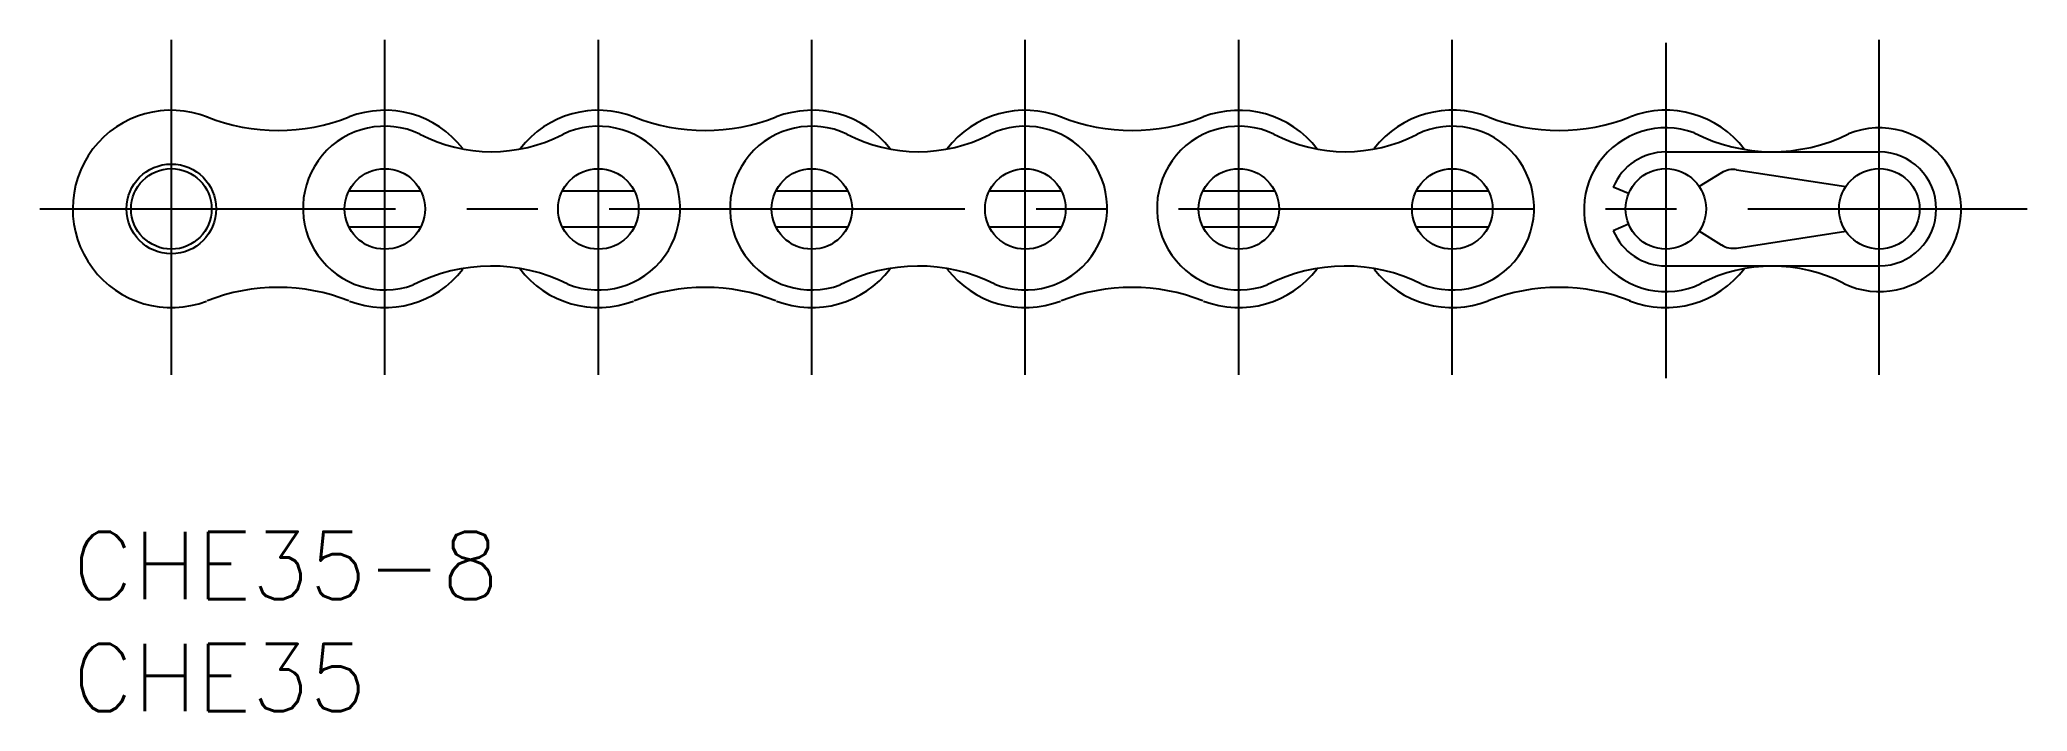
# Model space of a CAD drawing. Extents: x -1.5 to 87.2, y -8 to 87.1.
# Drawn here: x -1.5 to 87.2, y -8 to 21.9 of the extents above.
import ezdxf

# ---------------------------------------------------------------- set-up
doc = ezdxf.new("R2010")
doc.units = 0
doc.header["$LTSCALE"] = 0.5
doc.linetypes.add('CENTER', pattern=[50.8, 31.75, -6.35, 6.35, -6.35])
for name, color, linetype in [('MSM_CENTER', 1, 'CENTER'), ('MSM_CONTINUOUS', 7, 'CONTINUOUS'), ('MSM_PART_NUMBER', 7, 'CONTINUOUS')]:
    doc.layers.add(name, color=color, linetype=linetype)
doc.styles.get("Standard").update_dxf_attribs({"font": 'txt.shx', "height": 3, "bigfont": 'bigfont.shx'})

# ---------------------------------------------------------------- blocks, each defined once
blk = doc.blocks.new('*U2')
at = {"layer": 'MSM_PART_NUMBER'}
blk.add_text('CHE35-8', height=3, dxfattribs=at).set_placement((0, -3))
blk = doc.blocks.new('*U3')
at = {"layer": 'MSM_PART_NUMBER'}
blk.add_text('CHE35', height=3, dxfattribs=at).set_placement((0, -8))

msp = doc.modelspace()

# ---------------------------------------------------------------- linework, layer by layer
at = {"layer": 'MSM_CENTER'}
for p, q in [((4.4, 6.995), (4.4, 21.942)), ((13.925, 6.995), (13.925, 21.942)), ((23.45, 6.995), (23.45, 21.942)), ((32.975, 6.995), (32.975, 21.942)), ((42.5, 6.995), (42.5, 21.942)), ((52.025, 6.995), (52.025, 21.942)), ((61.55, 6.995), (61.55, 21.942)), ((71.075, 21.805), (71.075, 6.858)), ((80.6, 6.995), (80.6, 21.942)), ((-1.471, 14.4), (87.2, 14.4))]:
    msp.add_line(p, q, dxfattribs=at)
at = {"layer": 'MSM_CONTINUOUS'}
for p, q in [((71.075, 16.94), (80.6, 16.94)), ((73.562, 16.009), (72.567, 15.4)), ((74.235, 16.145), (79.108, 15.4)), ((12.319, 15.2), (15.531, 15.2)), ((13.122, 15.2), (13.122, 15.2)), ((21.844, 15.2), (25.056, 15.2)), ((31.369, 15.2), (34.581, 15.2)), ((40.894, 15.2), (44.106, 15.2)), ((50.419, 15.2), (53.631, 15.2)), ((59.944, 15.2), (63.156, 15.2)), ((69.416, 15.087), (68.728, 15.372)), ((12.317, 13.6), (15.533, 13.6)), ((21.842, 13.6), (25.058, 13.6)), ((31.367, 13.6), (34.583, 13.6)), ((40.892, 13.6), (44.108, 13.6)), ((50.417, 13.6), (53.633, 13.6)), ((59.942, 13.6), (63.158, 13.6)), ((69.417, 13.713), (68.728, 13.428)), ((73.563, 12.79), (72.564, 13.4)), ((74.235, 12.655), (79.111, 13.4)), ((71.075, 11.86), (80.6, 11.86))]:
    msp.add_line(p, q, dxfattribs=at)
for centre, radius in [((4.4, 14.4), 2), ((4.4, 14.4), 1.795), ((13.925, 14.398), 1.795), ((23.45, 14.398), 1.795), ((32.975, 14.398), 1.795), ((42.5, 14.398), 1.795), ((52.025, 14.398), 1.795), ((61.55, 14.398), 1.795), ((71.075, 14.402), 1.795), ((80.6, 14.402), 1.795)]:
    msp.add_circle(centre, radius, dxfattribs=at)
for centre, radius, start, end in [((4.4, 14.4), 4.4, 68.464, 290.929), ((13.925, 14.398), 4.4, 37.692, 111.211), ((23.45, 14.4), 4.4, 68.464, 142.395), ((32.975, 14.398), 4.4, 37.534, 111.211), ((42.5, 14.4), 4.4, 68.464, 142.703), ((52.025, 14.398), 4.4, 37.326, 111.211), ((61.55, 14.402), 4.4, 68.952, 142.268), ((71.075, 14.4), 4.4, 37.28947, 110.929), ((9.165, 26.564), 8.664, 248.552, 291.448), ((13.925, 14.435), 3.65, 64.643, 290.298), ((23.45, 14.435), 3.65, 247.995, 115.807), ((28.215, 26.564), 8.664, 248.552, 291.448), ((32.975, 14.435), 3.65, 64.643, 290.298), ((42.5, 14.435), 3.65, 247.995, 115.807), ((47.265, 26.564), 8.664, 248.552, 291.448), ((52.025, 14.435), 3.65, 64.643, 290.298), ((61.55, 14.435), 3.65, 247.995, 115.807), ((66.315, 26.537), 8.637, 248.518, 291.482), ((71.075, 14.365), 3.65, 69.702, 295.357), ((75.825, 24.612), 7.662, 242.953, 296.401), ((80.6, 14.365), 3.65, 244.193, 112.005), ((18.686, 23.873), 6.923, 242.487, 297.298), ((37.736, 23.873), 6.923, 242.487, 297.298), ((56.786, 23.873), 6.923, 242.487, 297.298), ((71.075, 14.4), 2.54, 90, 157.503), ((80.6, 14.4), 2.54, 270, 90), ((74.084, 15.156), 1, 81.319, 121.465), ((71.075, 14.4), 2.54, 202.497, 270), ((74.084, 13.644), 1, 238.614, 278.681), ((13.925, 14.398), 4.4, 248.952, 322.268), ((18.675, 4.188), 7.662, 63.599, 117.047), ((23.45, 14.4), 4.4, 217.149, 290.929), ((32.975, 14.398), 4.4, 248.952, 322.619), ((37.725, 4.188), 7.662, 63.599, 117.047), ((42.5, 14.4), 4.4, 217.285, 290.929), ((52.025, 14.398), 4.4, 248.952, 322.595), ((56.775, 4.188), 7.662, 63.599, 117.047), ((61.55, 14.402), 4.4, 217.692, 291.211), ((71.075, 14.4), 4.4, 248.464, 322.956), ((75.836, 4.927), 6.923, 62.702, 117.513), ((9.16, 2.263), 8.637, 68.518, 111.482), ((28.21, 2.263), 8.637, 68.518, 111.482), ((47.26, 2.263), 8.637, 68.518, 111.482), ((66.31, 2.236), 8.664, 68.552, 111.448)]:
    msp.add_arc(centre, radius, start, end, dxfattribs=at)

# ---------------------------------------------------------------- block references
for name in ['*U2', '*U3']:
    msp.add_blockref(name, (0, 0), dxfattribs=at)

doc.saveas('drawing.dxf')
